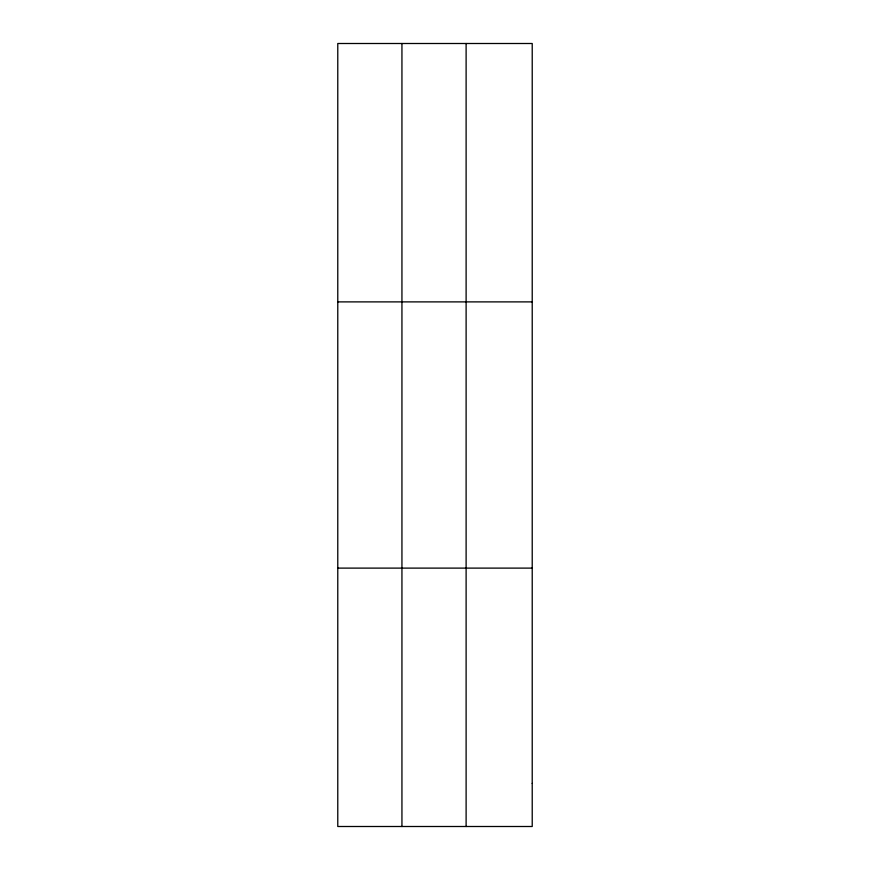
<?xml version="1.0" encoding="UTF-8"?>
<svg xmlns="http://www.w3.org/2000/svg" width="870" height="870" viewBox="0 0 870 870"><rect width="100%" height="100%" fill="white"/><g stroke="black" fill="none" stroke-linecap="round" stroke-linejoin="round"><path stroke-width="1.3" d="M401.94 43.5L401.94 826.5M466.113 43.5L466.113 826.5M337.777 301.89L532.222 301.89M337.777 568.11L532.222 568.11M532.222 783.435L532.222 826.5L337.777 826.5L337.777 43.5L532.222 43.5L532.222 783.435"/></g></svg>
